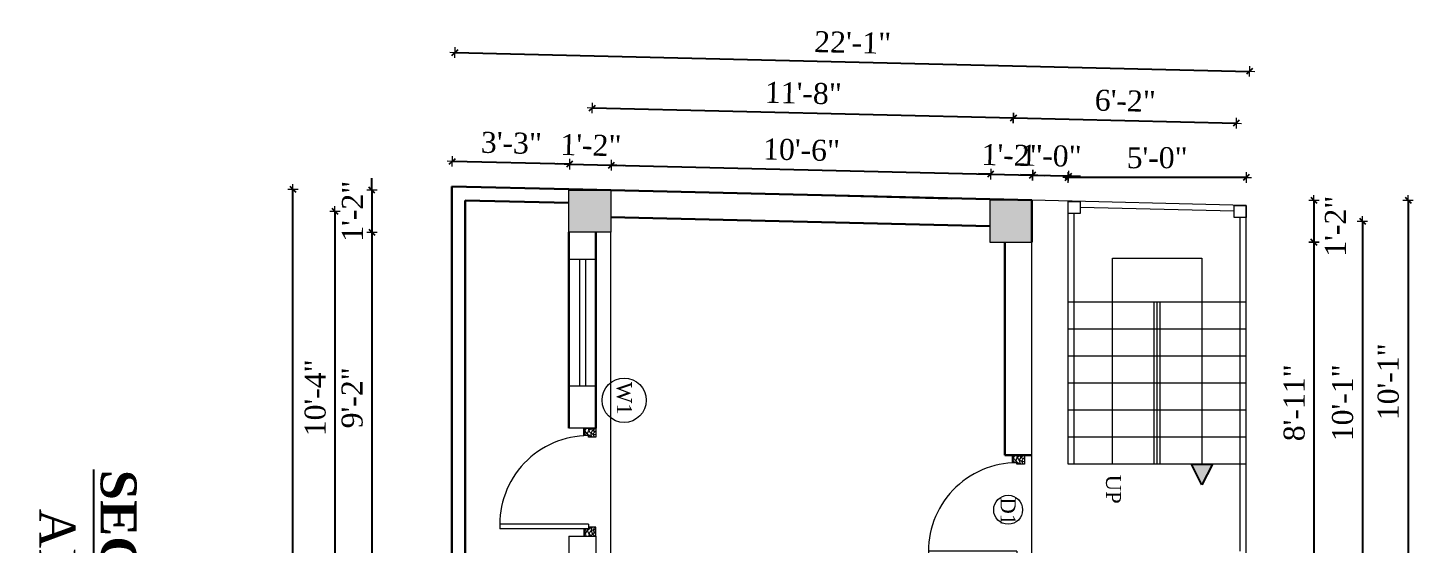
# Model space of a CAD drawing. Header units: inches. Extents: x 151827 to 346502, y -56182 to -23217.
# Drawn here: x 166380.8 to 166842.4, y -26422.6 to -26250.6 of the extents above; entities that cross this region are included whole.
import ezdxf

# ---------------------------------------------------------------- set-up
doc = ezdxf.new("R2010")
doc.units = ezdxf.units.IN
doc.header["$LTSCALE"] = 5
doc.header["$MEASUREMENT"] = 0
for name, color, linetype, lineweight in [('A-WALL', 7, 'Continuous', 9), ('Dimension', 7, 'Continuous', 18), ('DOOR', 62, 'Continuous', 0), ('Dw', 2, 'Continuous', 18)]:
    doc.layers.add(name, color=color, linetype=linetype, lineweight=lineweight)
doc.layers.add('dim line', color=7, linetype='Continuous', lineweight=15, true_color=0xfab2b2)
doc.layers.add('TEXT', color=6, linetype='Continuous')
doc.layers.add('WALL', color=7, linetype='Continuous')
doc.styles.add('ordinary', font='times.ttf')
doc.dimstyles.new('Copy of 96', dxfattribs={"dimtxt": 7, "dimasz": 4, "dimexe": 0.5, "dimexo": 0.5, "dimgap": 3, "dimtad": 1, "dimdec": 1, "dimzin": 11, "dimdsep": 46, "dimlunit": 4, "dimtxsty": 'ordinary', "dimblk": 'OBLIQUE', "dimcen": 0.09, "dimse1": 1, "dimse2": 1, "dimclrt": 6, "dimazin": 0, "dimtfac": 1, "dimtdec": 1, "dimtix": 1, "dimtmove": 2, "dimatfit": 3, "dimldrblk": 'leader', "dimfxl": 0.5, "dimfxlon": 1, "dimtolj": 1, "dimtzin": 0, "dimarcsym": 0})

# ---------------------------------------------------------------- blocks, each defined once
blk = doc.blocks.new('A$C27B36B59')
at = {"layer": 'DOOR'}
for p, q in [((0, 4), (0, 0)), ((2.5, 4), (0, 4)), ((0, 0), (3, 0)), ((2.5, 2.5), (2.5, 4)), ((3, 2.5), (2.5, 2.5)), ((3, 0), (3, 2.5))]:
    blk.add_line(p, q, dxfattribs=at)
for centre, radius, start, end in [((-1.4, -0.54), 4.75, 22.1411, 72.838), ((1.34, 2.09), 1.64, 45.138, 144.8948), ((2.21, 0.3), 2.49, 83.3149, 152.658), ((0.13, 0.37), 2.05, 349.4875, 93.6805), ((1.96, -0.47), 2.01, 58.7447, 166.495), ((-0.06, 0.32), 1.13, 343.542, 86.947), ((2.08, -0.4), 1.17, 38.2816, 160.1519)]:
    blk.add_arc(centre, radius, start, end, dxfattribs=at)
blk = doc.blocks.new('D2')
at = {"layer": 'DOOR'}
for p, q in [((74473.95, 24047.59), (74473.95, 24018.09)), ((74473.95, 24047.59), (74475.45, 24047.59)), ((74475.45, 24047.59), (74475.45, 24018.13))]:
    blk.add_line(p, q, dxfattribs=at)
blk.add_arc((74473.95, 24047.59), 29.5, 180, 272.9146, dxfattribs=at)
at = {"layer": 'DOOR', "xscale": -1, "rotation": 180}
blk.add_blockref('A$C27B36B59', (74441.95, 24050.09), dxfattribs=at)
at = {"layer": 'DOOR', "rotation": 180}
blk.add_blockref('A$C27B36B59', (74477.95, 24050.09), dxfattribs=at)
blk = doc.blocks.new('oblique')
at = {"color": 0, "lineweight": -2}
blk.add_line((0.25, 0.25), (-0.25, -0.25), dxfattribs=at)
at = {"layer": 'dim line', "lineweight": 9}
for p, q in [((-0.4375, 0), (0.4375, 0)), ((0, 0.4375), (0, -0.4375))]:
    blk.add_line(p, q, dxfattribs=at)
blk = doc.blocks.new('*D2492')
at = {"layer": 'A-WALL', "color": 0, "lineweight": -2, "ltscale": 50, "transparency": 16777216}
blk.add_line((166809.27, -26308.02), (166809.27, -26322.02), dxfattribs=at)
at = {"layer": 'Defpoints', "color": 0, "ltscale": 50, "transparency": 16777216}
for p in [(166715.33, -26308.02), (166715.33, -26322.02), (166809.27, -26322.02)]:
    blk.add_point(p, dxfattribs=at)
at = {"layer": 'A-WALL', "color": 0, "lineweight": -2, "ltscale": 50, "transparency": 16777216, "xscale": 4, "yscale": 4, "zscale": 4}
for p, rotation in [((166809.27, -26308.02), 90), ((166809.27, -26322.02), 270)]:
    blk.add_blockref('oblique', p, dxfattribs=dict(at, rotation=rotation))
at = {"layer": 'A-WALL', "color": 6, "ltscale": 50, "transparency": 16777216, "insert": (166816.41, -26316.67), "char_height": 7, "attachment_point": 5, "rotation": 90, "style": 'ordinary'}
blk.add_mtext('\\A1;1\'-2"', dxfattribs=at)
blk = doc.blocks.new('_OBLIQUE')
at = {"color": 0, "linetype": 'ByBlock'}
blk.add_line((-0.5, -0.5), (0.5, 0.5), dxfattribs=at)
blk = doc.blocks.new('leader')
at = {"layer": 'Dimension'}
for p, q in [((0, -4.33), (0, 4.33)), ((-4.42, 0), (4.42, 0))]:
    blk.add_line(p, q, dxfattribs=at)
blk = doc.blocks.new('*D2493')
at = {"layer": 'A-WALL', "color": 0, "lineweight": -2, "ltscale": 5, "transparency": 16777216}
blk.add_line((166809.27, -26322.02), (166809.27, -26428.91), dxfattribs=at)
at = {"layer": 'Defpoints', "color": 0, "ltscale": 5, "transparency": 16777216}
for p in [(166715.33, -26322.02), (166786.72, -26428.91), (166809.27, -26428.91)]:
    blk.add_point(p, dxfattribs=at)
at = {"layer": 'A-WALL', "color": 0, "lineweight": -2, "ltscale": 5, "transparency": 16777216, "xscale": 4, "yscale": 4, "zscale": 4}
for p, rotation in [((166809.27, -26322.02), 90), ((166809.27, -26428.91), 270)]:
    blk.add_blockref('oblique', p, dxfattribs=dict(at, rotation=rotation))
at = {"layer": 'A-WALL', "color": 6, "ltscale": 5, "transparency": 16777216, "insert": (166802.71, -26375.46), "char_height": 7, "attachment_point": 5, "rotation": 90, "style": 'ordinary'}
blk.add_mtext('\\A1;8\'-11"', dxfattribs=at)
blk = doc.blocks.new('*D2500')
at = {"layer": 'A-WALL', "color": 0, "lineweight": -2, "ltscale": 5, "transparency": 16777216}
blk.add_line((166825.4, -26315.02), (166825.4, -26435.91), dxfattribs=at)
at = {"layer": 'Defpoints', "color": 0, "ltscale": 5, "transparency": 16777216}
for p in [(166708.33, -26315.02), (166708.33, -26435.91), (166825.4, -26435.91)]:
    blk.add_point(p, dxfattribs=at)
at = {"layer": 'A-WALL', "color": 0, "lineweight": -2, "ltscale": 5, "transparency": 16777216, "xscale": 4, "yscale": 4, "zscale": 4}
for p, rotation in [((166825.4, -26315.02), 90), ((166825.4, -26435.91), 270)]:
    blk.add_blockref('oblique', p, dxfattribs=dict(at, rotation=rotation))
at = {"layer": 'A-WALL', "color": 6, "ltscale": 5, "transparency": 16777216, "insert": (166818.84, -26375.46), "char_height": 7, "attachment_point": 5, "rotation": 90, "style": 'ordinary'}
blk.add_mtext('\\A1;10\'-1"', dxfattribs=at)
blk = doc.blocks.new('*D2503')
at = {"layer": 'A-WALL', "color": 0, "lineweight": -2, "ltscale": 5, "transparency": 16777216}
blk.add_line((166840.6, -26308.02), (166840.6, -26428.91), dxfattribs=at)
at = {"layer": 'Defpoints', "color": 0, "ltscale": 5, "transparency": 16777216}
for p in [(166715.33, -26308.02), (166786.72, -26428.91), (166840.6, -26428.91)]:
    blk.add_point(p, dxfattribs=at)
at = {"layer": 'A-WALL', "color": 0, "lineweight": -2, "ltscale": 5, "transparency": 16777216, "xscale": 4, "yscale": 4, "zscale": 4}
for p, rotation in [((166840.6, -26308.02), 90), ((166840.6, -26428.91), 270)]:
    blk.add_blockref('oblique', p, dxfattribs=dict(at, rotation=rotation))
at = {"layer": 'A-WALL', "color": 6, "ltscale": 5, "transparency": 16777216, "insert": (166834.04, -26368.46), "char_height": 7, "attachment_point": 5, "rotation": 90, "style": 'ordinary'}
blk.add_mtext('\\A1;10\'-1"', dxfattribs=at)
blk = doc.blocks.new('*D2507')
at = {"layer": 'A-WALL', "color": 0, "lineweight": -2, "ltscale": 50, "transparency": 16777216}
for p, q in [((166495.44, -26304.69), (166495.44, -26300.69)), ((166495.44, -26304.69), (166495.44, -26318.69)), ((166495.44, -26318.69), (166495.44, -26322.69))]:
    blk.add_line(p, q, dxfattribs=at)
at = {"layer": 'Defpoints', "color": 0, "ltscale": 50, "transparency": 16777216}
for p in [(166561.05, -26304.69), (166495.44, -26318.69), (166561.05, -26318.69)]:
    blk.add_point(p, dxfattribs=at)
at = {"layer": 'A-WALL', "color": 0, "lineweight": -2, "ltscale": 50, "transparency": 16777216, "xscale": 4, "yscale": 4, "zscale": 4}
for p, rotation in [((166495.44, -26304.69), 270), ((166495.44, -26318.69), 90)]:
    blk.add_blockref('oblique', p, dxfattribs=dict(at, rotation=rotation))
at = {"layer": 'A-WALL', "color": 6, "ltscale": 50, "transparency": 16777216, "insert": (166488.94, -26311.69), "char_height": 7, "attachment_point": 5, "rotation": 90, "style": 'ordinary'}
blk.add_mtext('\\A1;1\'-2"', dxfattribs=at)
blk = doc.blocks.new('*D2508')
at = {"layer": 'A-WALL', "color": 0, "lineweight": -2, "ltscale": 5, "transparency": 16777216}
blk.add_line((166495.44, -26318.69), (166495.44, -26428.91), dxfattribs=at)
at = {"layer": 'Defpoints', "color": 0, "ltscale": 5, "transparency": 16777216}
for p in [(166561.05, -26318.69), (166495.44, -26428.91), (166561.05, -26428.91)]:
    blk.add_point(p, dxfattribs=at)
at = {"layer": 'A-WALL', "color": 0, "lineweight": -2, "ltscale": 5, "transparency": 16777216, "xscale": 4, "yscale": 4, "zscale": 4}
for p, rotation in [((166495.44, -26318.69), 90), ((166495.44, -26428.91), 270)]:
    blk.add_blockref('oblique', p, dxfattribs=dict(at, rotation=rotation))
at = {"layer": 'A-WALL', "color": 6, "ltscale": 5, "transparency": 16777216, "insert": (166488.87, -26373.8), "char_height": 7, "attachment_point": 5, "rotation": 90, "style": 'ordinary'}
blk.add_mtext('\\A1;9\'-2"', dxfattribs=at)
blk = doc.blocks.new('*D2517')
at = {"layer": 'A-WALL', "color": 0, "lineweight": -2, "ltscale": 5, "transparency": 16777216}
blk.add_line((166483.13, -26311.69), (166483.13, -26435.91), dxfattribs=at)
at = {"layer": 'Defpoints', "color": 0, "ltscale": 5, "transparency": 16777216}
for p in [(166568.05, -26311.69), (166483.13, -26435.91), (166568.05, -26435.91)]:
    blk.add_point(p, dxfattribs=at)
at = {"layer": 'A-WALL', "color": 0, "lineweight": -2, "ltscale": 5, "transparency": 16777216, "xscale": 4, "yscale": 4, "zscale": 4}
for p, rotation in [((166483.13, -26311.69), 90), ((166483.13, -26435.91), 270)]:
    blk.add_blockref('oblique', p, dxfattribs=dict(at, rotation=rotation))
at = {"layer": 'A-WALL', "color": 6, "ltscale": 5, "transparency": 16777216, "insert": (166476.57, -26373.8), "char_height": 7, "attachment_point": 5, "rotation": 90, "style": 'ordinary'}
blk.add_mtext('\\A1;10\'-4"', dxfattribs=at)
blk = doc.blocks.new('*D2521')
at = {"layer": 'A-WALL', "color": 0, "lineweight": -2, "ltscale": 5, "transparency": 16777216}
blk.add_line((166469.14, -26671.16), (166469.14, -26304.36), dxfattribs=at)
at = {"layer": 'Defpoints', "color": 0, "ltscale": 5, "transparency": 16777216}
for p in [(166469.14, -26304.36), (166561.05, -26304.36), (166561.05, -26671.16)]:
    blk.add_point(p, dxfattribs=at)
at = {"layer": 'A-WALL', "color": 0, "lineweight": -2, "ltscale": 5, "transparency": 16777216, "xscale": 4, "yscale": 4, "zscale": 4}
for p, rotation in [((166469.14, -26304.36), 90), ((166469.14, -26671.16), 270)]:
    blk.add_blockref('oblique', p, dxfattribs=dict(at, rotation=rotation))
at = {"layer": 'A-WALL', "color": 6, "ltscale": 5, "transparency": 16777216, "insert": (166462.57, -26487.76), "char_height": 7, "attachment_point": 5, "rotation": 90, "style": 'ordinary'}
blk.add_mtext('\\A1;30\'-7"', dxfattribs=at)
blk = doc.blocks.new('*D2523')
at = {"layer": 'A-WALL', "color": 0, "lineweight": -2, "ltscale": 5, "transparency": 16777216}
blk.add_line((166786.72, -26300.46), (166727.33, -26300.46), dxfattribs=at)
at = {"layer": 'Defpoints', "color": 0, "ltscale": 5, "transparency": 16777216}
for p in [(166727.33, -26300.46), (166727.33, -26308.3), (166786.72, -26309.71)]:
    blk.add_point(p, dxfattribs=at)
at = {"layer": 'A-WALL', "color": 0, "lineweight": -2, "ltscale": 5, "transparency": 16777216, "xscale": 4, "yscale": 4, "zscale": 4, "rotation": 180}
blk.add_blockref('oblique', (166727.33, -26300.46), dxfattribs=at)
at = {"layer": 'A-WALL', "color": 0, "lineweight": -2, "ltscale": 5, "transparency": 16777216, "xscale": 4, "yscale": 4, "zscale": 4}
blk.add_blockref('oblique', (166786.72, -26300.46), dxfattribs=at)
at = {"layer": 'A-WALL', "color": 6, "ltscale": 5, "transparency": 16777216, "insert": (166757.02, -26293.9), "char_height": 7, "attachment_point": 5, "style": 'ordinary'}
blk.add_mtext('\\A1;5\'-0"', dxfattribs=at)
blk = doc.blocks.new('*D2649')
at = {"layer": 'A-WALL', "color": 0, "lineweight": -2, "ltscale": 50, "transparency": 16777216}
for p, q in [((166561.25, -26296), (166557.25, -26295.9)), ((166561.25, -26296), (166575.25, -26296.33)), ((166575.25, -26296.33), (166579.25, -26296.42))]:
    blk.add_line(p, q, dxfattribs=at)
at = {"layer": 'Defpoints', "color": 0, "ltscale": 50, "transparency": 16777216}
for p in [(166575.25, -26296.33), (166561.05, -26304.36), (166575.05, -26304.69)]:
    blk.add_point(p, dxfattribs=at)
at = {"layer": 'A-WALL', "color": 0, "lineweight": -2, "ltscale": 50, "transparency": 16777216, "xscale": 4, "yscale": 4, "zscale": 4}
for p, rotation in [((166561.25, -26296), 358.6423816929457), ((166575.25, -26296.33), 178.6423816929457)]:
    blk.add_blockref('oblique', p, dxfattribs=dict(at, rotation=rotation))
at = {"layer": 'A-WALL', "color": 6, "ltscale": 50, "transparency": 16777216, "insert": (166568.4, -26289.66), "char_height": 7, "attachment_point": 5, "rotation": 358.6424, "style": 'ordinary'}
blk.add_mtext('\\A1;1\'-2"', dxfattribs=at)
blk = doc.blocks.new('*D2650')
at = {"layer": 'A-WALL', "color": 0, "lineweight": -2, "ltscale": 5, "transparency": 16777216}
blk.add_line((166575.25, -26296.33), (166701.54, -26299.32), dxfattribs=at)
at = {"layer": 'Defpoints', "color": 0, "ltscale": 5, "transparency": 16777216}
for p in [(166701.54, -26299.32), (166575.05, -26304.69), (166701.33, -26308.02)]:
    blk.add_point(p, dxfattribs=at)
at = {"layer": 'A-WALL', "color": 0, "lineweight": -2, "ltscale": 5, "transparency": 16777216, "xscale": 4, "yscale": 4, "zscale": 4}
for p, rotation in [((166575.25, -26296.33), 178.6423816933723), ((166701.54, -26299.32), 358.6423816933723)]:
    blk.add_blockref('oblique', p, dxfattribs=dict(at, rotation=rotation))
at = {"layer": 'A-WALL', "color": 6, "ltscale": 5, "transparency": 16777216, "insert": (166638.55, -26291.27), "char_height": 7, "attachment_point": 5, "rotation": 358.6424, "style": 'ordinary'}
blk.add_mtext('\\A1;10\'-6"', dxfattribs=at)
blk = doc.blocks.new('*D2651')
at = {"layer": 'A-WALL', "color": 0, "lineweight": -2, "ltscale": 5, "transparency": 16777216}
for p, q in [((166701.54, -26299.32), (166697.54, -26299.23)), ((166701.54, -26299.32), (166715.53, -26299.65)), ((166715.53, -26299.65), (166719.53, -26299.75))]:
    blk.add_line(p, q, dxfattribs=at)
at = {"layer": 'Defpoints', "color": 0, "ltscale": 5, "transparency": 16777216}
for p in [(166715.53, -26299.65), (166701.33, -26308.02), (166715.33, -26308.02)]:
    blk.add_point(p, dxfattribs=at)
at = {"layer": 'A-WALL', "color": 0, "lineweight": -2, "ltscale": 5, "transparency": 16777216, "xscale": 4, "yscale": 4, "zscale": 4}
for p, rotation in [((166701.54, -26299.32), 358.6423816933723), ((166715.53, -26299.65), 178.6423816933723)]:
    blk.add_blockref('oblique', p, dxfattribs=dict(at, rotation=rotation))
at = {"layer": 'A-WALL', "color": 6, "ltscale": 5, "transparency": 16777216, "insert": (166708.69, -26292.99), "char_height": 7, "attachment_point": 5, "rotation": 358.6424, "style": 'ordinary'}
blk.add_mtext('\\A1;1\'-2"', dxfattribs=at)
blk = doc.blocks.new('*D2524')
at = {"layer": 'A-WALL', "color": 0, "lineweight": -2, "ltscale": 5, "transparency": 16777216}
blk.add_line((166568.87, -26277.29), (166709.15, -26280.62), dxfattribs=at)
at = {"layer": 'Defpoints', "color": 0, "ltscale": 5, "transparency": 16777216}
for p in [(166709.15, -26280.62), (166568.05, -26311.69), (166708.33, -26315.02)]:
    blk.add_point(p, dxfattribs=at)
at = {"layer": 'A-WALL', "color": 0, "lineweight": -2, "ltscale": 5, "transparency": 16777216, "xscale": 4, "yscale": 4, "zscale": 4}
for p, rotation in [((166568.87, -26277.29), 178.6423816929977), ((166709.15, -26280.62), 358.6423816929977)]:
    blk.add_blockref('oblique', p, dxfattribs=dict(at, rotation=rotation))
at = {"layer": 'A-WALL', "color": 6, "ltscale": 5, "transparency": 16777216, "insert": (166639.16, -26272.4), "char_height": 7, "attachment_point": 5, "rotation": 358.6424, "style": 'ordinary'}
blk.add_mtext('\\A1;11\'-8"', dxfattribs=at)
blk = doc.blocks.new('*D2525')
at = {"layer": 'A-WALL', "color": 0, "lineweight": -2, "ltscale": 5, "transparency": 16777216}
for p, q in [((166715.53, -26299.65), (166711.53, -26299.56)), ((166715.53, -26299.65), (166727.53, -26299.94)), ((166727.53, -26299.94), (166731.53, -26300.03))]:
    blk.add_line(p, q, dxfattribs=at)
at = {"layer": 'Defpoints', "color": 0, "ltscale": 5, "transparency": 16777216}
for p in [(166727.53, -26299.94), (166715.33, -26308.02), (166727.33, -26308.3)]:
    blk.add_point(p, dxfattribs=at)
at = {"layer": 'A-WALL', "color": 0, "lineweight": -2, "ltscale": 5, "transparency": 16777216, "xscale": 4, "yscale": 4, "zscale": 4}
for p, rotation in [((166715.53, -26299.65), 358.6423816933723), ((166727.53, -26299.94), 178.6423816933723)]:
    blk.add_blockref('oblique', p, dxfattribs=dict(at, rotation=rotation))
at = {"layer": 'A-WALL', "color": 6, "ltscale": 5, "transparency": 16777216, "insert": (166721.69, -26293.24), "char_height": 7, "attachment_point": 5, "rotation": 358.6424, "style": 'ordinary'}
blk.add_mtext('\\A1;1\'-0"', dxfattribs=at)
blk = doc.blocks.new('*D2652')
at = {"layer": 'A-WALL', "color": 0, "lineweight": -2, "ltscale": 5, "transparency": 16777216}
blk.add_line((166561.25, -26296), (166522.25, -26295.07), dxfattribs=at)
at = {"layer": 'Defpoints', "color": 0, "ltscale": 5, "transparency": 16777216}
for p in [(166522.25, -26295.07), (166522.05, -26303.44), (166561.05, -26304.36)]:
    blk.add_point(p, dxfattribs=at)
at = {"layer": 'A-WALL', "color": 0, "lineweight": -2, "ltscale": 5, "transparency": 16777216, "xscale": 4, "yscale": 4, "zscale": 4}
for p, rotation in [((166522.25, -26295.07), 178.6423816933723), ((166561.25, -26296), 358.6423816933723)]:
    blk.add_blockref('oblique', p, dxfattribs=dict(at, rotation=rotation))
at = {"layer": 'A-WALL', "color": 6, "ltscale": 5, "transparency": 16777216, "insert": (166541.9, -26288.98), "char_height": 7, "attachment_point": 5, "rotation": 358.6424, "style": 'ordinary'}
blk.add_mtext('\\A1;3\'-3"', dxfattribs=at)
blk = doc.blocks.new('*D2430')
at = {"layer": 'A-WALL', "color": 0, "lineweight": -2, "ltscale": 5, "transparency": 16777216}
blk.add_line((166709.15, -26280.62), (166783.35, -26282.38), dxfattribs=at)
at = {"layer": 'Defpoints', "color": 0, "ltscale": 5, "transparency": 16777216}
for p in [(166783.35, -26282.38), (166708.33, -26315.02), (166779.72, -26435.91)]:
    blk.add_point(p, dxfattribs=at)
at = {"layer": 'A-WALL', "color": 0, "lineweight": -2, "ltscale": 5, "transparency": 16777216, "xscale": 4, "yscale": 4, "zscale": 4}
for p, rotation in [((166709.15, -26280.62), 178.6423816933723), ((166783.35, -26282.38), 358.6423816933723)]:
    blk.add_blockref('oblique', p, dxfattribs=dict(at, rotation=rotation))
at = {"layer": 'A-WALL', "color": 6, "ltscale": 5, "transparency": 16777216, "insert": (166746.41, -26274.94), "char_height": 7, "attachment_point": 5, "rotation": 358.6424, "style": 'ordinary'}
blk.add_mtext('\\A1;6\'-2"', dxfattribs=at)
blk = doc.blocks.new('*D2431')
at = {"layer": 'A-WALL', "color": 0, "lineweight": -2, "ltscale": 5, "transparency": 16777216}
blk.add_line((166523.11, -26258.84), (166787.77, -26265.11), dxfattribs=at)
at = {"layer": 'Defpoints', "color": 0, "ltscale": 5, "transparency": 16777216}
for p in [(166787.77, -26265.11), (166522.05, -26303.44), (166786.72, -26309.71)]:
    blk.add_point(p, dxfattribs=at)
at = {"layer": 'A-WALL', "color": 0, "lineweight": -2, "ltscale": 5, "transparency": 16777216, "xscale": 4, "yscale": 4, "zscale": 4}
for p, rotation in [((166523.11, -26258.84), 178.6423816933723), ((166787.77, -26265.11), 358.6423816933723)]:
    blk.add_blockref('oblique', p, dxfattribs=dict(at, rotation=rotation))
at = {"layer": 'A-WALL', "color": 6, "ltscale": 5, "transparency": 16777216, "insert": (166655.59, -26255.48), "char_height": 7, "attachment_point": 5, "rotation": 358.6424, "style": 'ordinary'}
blk.add_mtext('\\A1;22\'-1"', dxfattribs=at)

msp = doc.modelspace()

# ---------------------------------------------------------------- hatches: boundary and pattern name
at = {"ltscale": 5}
msp.add_hatch(color=256, dxfattribs=at).paths.add_polyline_path([(166768.44, -26395.91), (166775.45, -26395.91), (166771.87, -26402.79)])
at = {"layer": 'WALL', "linetype": 'ByBlock', "ltscale": 5, "true_color": 0xf8991e}
h = msp.add_hatch(color=30, dxfattribs=at)
h.dxf.hatch_style = 1
h.paths.add_polyline_path([(166575.05, -26304.69), (166561.05, -26304.69), (166561.05, -26318.69), (166575.05, -26318.69)])
h = msp.add_hatch(color=30, dxfattribs=at)
h.dxf.hatch_style = 1
h.paths.add_polyline_path([(166701.33, -26308.02), (166701.33, -26322.02), (166715.33, -26322.02), (166715.33, -26308.02)])

# ---------------------------------------------------------------- linework, layer by layer
at = {"ltscale": 5}
for p, q in [((166771.87, -26402.79, -72.71), (166768.44, -26395.91, -72.71)), ((166768.44, -26395.91, -72.71), (166775.45, -26395.91, -72.71)), ((166775.45, -26395.91, -72.71), (166771.87, -26402.79, -72.71))]:
    msp.add_line(p, q, dxfattribs=at)
at = {"layer": 'A-WALL', "lineweight": 30}
for p, q in [((166522.05, -26442.91, -72.71), (166522.05, -26303.44, -72.71)), ((166561.05, -26304.36, -72.71), (166522.05, -26303.44, -72.71)), ((166715.33, -26308.02, -72.71), (166561.05, -26304.36, -72.71)), ((166526.55, -26438.41, -72.71), (166526.55, -26308.05, -72.71)), ((166561.05, -26308.86, -72.71), (166526.55, -26308.05, -72.71)), ((166645.41, -26306.36, -72.71), (166688.4, -26307.38, -72.71)), ((166715.33, -26322.02, -72.71), (166715.33, -26308.02, -72.71)), ((166701.33, -26316.69, -72.71), (166575.05, -26313.7, -72.71)), ((166561.05, -26383.91, -72.71), (166561.05, -26318.69, -72.71)), ((166570.05, -26383.91, -72.71), (166570.05, -26318.69, -72.71)), ((166706.33, -26322.02, -72.71), (166706.33, -26392.91, -72.71)), ((166706.33, -26392.91, -72.71), (166715.33, -26392.91, -72.71))]:
    msp.add_line(p, q, dxfattribs=at)
at = {"layer": 'A-WALL', "ltscale": 5}
for p, q in [((166561.05, -26304.69, -72.71), (166561.05, -26304.36, -72.71)), ((166786.72, -26309.71, -72.71), (166715.33, -26308.02, -72.71)), ((166715.33, -26428.91, -72.71), (166715.33, -26308.02, -72.71)), ((166727.33, -26395.91, -72.71), (166727.33, -26308.3, -72.71)), ((166786.72, -26428.91, -72.71), (166786.72, -26309.71, -72.71)), ((166729.33, -26395.91, -72.71), (166729.33, -26312.4, -72.71)), ((166782.72, -26311.62, -72.71), (166731.33, -26310.4, -72.71)), ((166784.72, -26424.91, -72.71), (166784.72, -26313.71, -72.71)), ((166575.05, -26428.91, -72.71), (166575.05, -26318.69, -72.71)), ((166570.05, -26327.69, -72.71), (166561.05, -26327.69, -72.71)), ((166742.18, -26395.91, -72.71), (166742.18, -26327.29, -72.71)), ((166742.18, -26327.29, -72.71), (166771.87, -26327.29, -72.71)), ((166771.87, -26327.29, -72.71), (166771.87, -26395.91, -72.71)), ((166786.72, -26341.91, -72.71), (166727.33, -26341.91, -72.71)), ((166756.02, -26395.91, -72.71), (166756.02, -26341.91, -72.71)), ((166757.02, -26395.91, -72.71), (166757.02, -26341.91, -72.71)), ((166758.02, -26395.91, -72.71), (166758.02, -26341.91, -72.71)), ((166786.72, -26350.91, -72.71), (166727.33, -26350.91, -72.71)), ((166786.72, -26359.91, -72.71), (166727.33, -26359.91, -72.71)), ((166570.05, -26369.91, -72.71), (166561.05, -26369.91, -72.71)), ((166786.72, -26368.91, -72.71), (166727.33, -26368.91, -72.71)), ((166786.72, -26377.91, -72.71), (166727.33, -26377.91, -72.71)), ((166570.05, -26383.91, -72.71), (166561.05, -26383.91, -72.71)), ((166786.72, -26386.91, -72.71), (166727.33, -26386.91, -72.71)), ((166757.02, -26395.91, -72.71), (166727.33, -26395.91, -72.71)), ((166786.72, -26395.91, -72.71), (166757.02, -26395.91, -72.71)), ((166561.05, -26419.91, -72.71), (166561.05, -26428.91, -72.71)), ((166561.05, -26419.91, -72.71), (166570.05, -26419.91, -72.71)), ((166570.05, -26419.91, -72.71), (166570.05, -26428.91, -72.71))]:
    msp.add_line(p, q, dxfattribs=at)
at = {"layer": 'A-WALL', "ltscale": 5, "elevation": -72.71}
for points in [[(166575.05, -26304.69), (166575.05, -26318.69), (166561.05, -26318.69), (166561.05, -26304.69)], [(166701.33, -26308.02), (166701.33, -26322.02), (166715.33, -26322.02), (166715.33, -26308.02)], [(166731.33, -26308.4), (166731.33, -26312.4), (166727.33, -26312.4), (166727.33, -26308.4)], [(166786.72, -26309.71), (166786.72, -26313.71), (166782.72, -26313.71), (166782.72, -26309.71)]]:
    msp.add_lwpolyline(points, close=True, dxfattribs=at)
at = {"layer": 'A-WALL', "ltscale": 5}
for centre, radius in [((166579.47, -26374.62, -72.71), 7.38), ((166707.39, -26411.08, -72.71), 4.82)]:
    msp.add_circle(centre, radius, dxfattribs=at)
at = {"layer": 'Dw', "color": 3}
for p, q in [((166564.55, -26327.69, -72.71), (166564.55, -26369.91, -72.71)), ((166566.55, -26327.69, -72.71), (166566.55, -26369.91, -72.71))]:
    msp.add_line(p, q, dxfattribs=at)

# ---------------------------------------------------------------- block references
at = {"layer": 'WALL', "color": 2, "linetype": 'ByBlock', "rotation": 270}
for p in [(142519.96, 48058.05, -72.71), (142662.74, 48049.05, -72.71)]:
    msp.add_blockref('D2', p, dxfattribs=at)

# ---------------------------------------------------------------- texts
at = {"layer": 'TEXT', "style": 'ordinary'}
for s, p in [('W1', (166577.03, -26368.5, -72.71)), ('UP', (166739.99, -26399.4, -72.71)), ('D1', (166704.89, -26406.96, -72.71))]:
    msp.add_text(s, height=5, rotation=270, dxfattribs=at).set_placement(p)
at = {"layer": 'TEXT', "char_height": 12, "width": 219.8151, "attachment_point": 8, "rotation": 270, "style": 'ordinary'}
for s, insert in [('{\\fTimes New Roman|b1|i0|c0|p18;\\LSECOND FLOOR PLAN}', (166404.9, -26496.91, -72.71)), ('AREA = 319.56 sq. ft.', (166380.77, -26492.6, -72.71))]:
    msp.add_mtext(s, dxfattribs=dict(at, insert=insert))

# ---------------------------------------------------------------- dimensions: what is measured, and where the dimension line sits
at = {"layer": 'A-WALL', "ltscale": 5}
for base, p1, p2, angle, picture, middle in [((166787.77, -26265.11, -72.71), (166522.05, -26303.44, -72.71), (166786.72, -26309.71, -72.71), 178.6424, '*D2431', (166655.59, -26255.48, -72.71)), ((166783.35, -26282.38, -72.71), (166708.33, -26315.02, -72.71), (166779.72, -26435.91, -72.71), 178.6424, '*D2430', (166746.41, -26274.94, -72.71)), ((166522.25, -26295.07, -72.71), (166561.05, -26304.36, -72.71), (166522.05, -26303.44, -72.71), 178.6424, '*D2652', (166541.9, -26288.98, -72.71)), ((166701.54, -26299.32, -72.71), (166575.05, -26304.69, -72.71), (166701.33, -26308.02, -72.71), 178.6424, '*D2650', (166638.55, -26291.27, -72.71)), ((166715.53, -26299.65, -72.71), (166701.33, -26308.02, -72.71), (166715.33, -26308.02, -72.71), 178.6424, '*D2651', (166708.69, -26292.99, -72.71)), ((166727.53, -26299.94, -72.71), (166715.33, -26308.02, -72.71), (166727.33, -26308.3, -72.71), 178.6424, '*D2525', (166721.69, -26293.24, -72.71)), ((166469.14, -26304.36, -72.71), (166561.05, -26671.16, -72.71), (166561.05, -26304.36, -72.71), 270, '*D2521', (166462.57, -26487.76, -72.71)), ((166483.13, -26435.91, -72.71), (166568.05, -26311.69, -72.71), (166568.05, -26435.91, -72.71), 270, '*D2517', (166476.57, -26373.8, -72.71)), ((166840.6, -26428.91, -72.71), (166715.33, -26308.02, -72.71), (166786.72, -26428.91, -72.71), 270, '*D2503', (166834.04, -26368.46, -72.71)), ((166825.4, -26435.91, -72.71), (166708.33, -26315.02, -72.71), (166708.33, -26435.91, -72.71), 270, '*D2500', (166818.84, -26375.46, -72.71)), ((166495.44, -26428.91, -72.71), (166561.05, -26318.69, -72.71), (166561.05, -26428.91, -72.71), 270, '*D2508', (166488.87, -26373.8, -72.71)), ((166809.27, -26428.91, -72.71), (166715.33, -26322.02, -72.71), (166786.72, -26428.91, -72.71), 270, '*D2493', (166802.71, -26375.46, -72.71))]:
    dim = msp.add_linear_dim(base=base, p1=p1, p2=p2, angle=angle, dimstyle='Copy of 96', override={"dimdec": 0, "dimblk": 'oblique', "dimtdec": 0, "dimarcsym": 1}, dxfattribs=at)
    dim.commit()
    dim.dimension.update_dxf_attribs({"geometry": picture, "text_midpoint": middle})
dim = msp.add_aligned_dim(p1=(166568.05, -26311.69, -72.71), p2=(166708.33, -26315.02, -72.71), distance=34.41, dimstyle='Copy of 96', override={"dimdec": 0, "dimblk": 'oblique', "dimtdec": 0, "dimarcsym": 1}, dxfattribs=at)
dim.commit()
dim.dimension.update_dxf_attribs({"geometry": '*D2524', "text_midpoint": (166639.16, -26272.4, -72.71)})
at = {"layer": 'A-WALL', "ltscale": 50}
dim = msp.add_aligned_dim(p1=(166561.05, -26304.36, -72.71), p2=(166575.05, -26304.69, -72.71), distance=8.37, dimstyle='Copy of 96', override={"dimdec": 0, "dimblk": 'oblique', "dimtdec": 0, "dimarcsym": 1}, dxfattribs=at)
dim.commit()
dim.dimension.update_dxf_attribs({"geometry": '*D2649', "text_midpoint": (166568.4, -26289.66, -72.71)})
at = {"layer": 'A-WALL', "ltscale": 5}
dim = msp.add_linear_dim(base=(166727.33, -26300.46, -72.71), p1=(166786.72, -26309.71, -72.71), p2=(166727.33, -26308.3, -72.71), text='5\'-0"', dimstyle='Copy of 96', override={"dimdec": 0, "dimblk": 'oblique', "dimtdec": 0, "dimarcsym": 1}, dxfattribs=at)
dim.commit()
dim.dimension.update_dxf_attribs({"geometry": '*D2523', "text_midpoint": (166757.02, -26293.9, -72.71)})
at = {"layer": 'A-WALL', "ltscale": 50}
dim = msp.add_linear_dim(base=(166495.44, -26318.69, -72.71), p1=(166561.05, -26304.69, -72.71), p2=(166561.05, -26318.69, -72.71), angle=270, dimstyle='Copy of 96', override={"dimdec": 0, "dimblk": 'oblique', "dimtdec": 0, "dimarcsym": 1}, dxfattribs=at)
dim.commit()
dim.dimension.update_dxf_attribs({"geometry": '*D2507', "text_midpoint": (166488.94, -26311.69, -72.71)})
dim = msp.add_linear_dim(base=(166809.27, -26322.02, -72.71), p1=(166715.33, -26308.02, -72.71), p2=(166715.33, -26322.02, -72.71), angle=270, dimstyle='Copy of 96', override={"dimdec": 0, "dimblk": 'oblique', "dimtdec": 0, "dimarcsym": 1}, dxfattribs=at)
dim.commit()
dim.dimension.update_dxf_attribs({"geometry": '*D2492', "text_midpoint": (166816.41, -26316.67, -72.71), "dimtype": 160})

doc.saveas('drawing.dxf')
